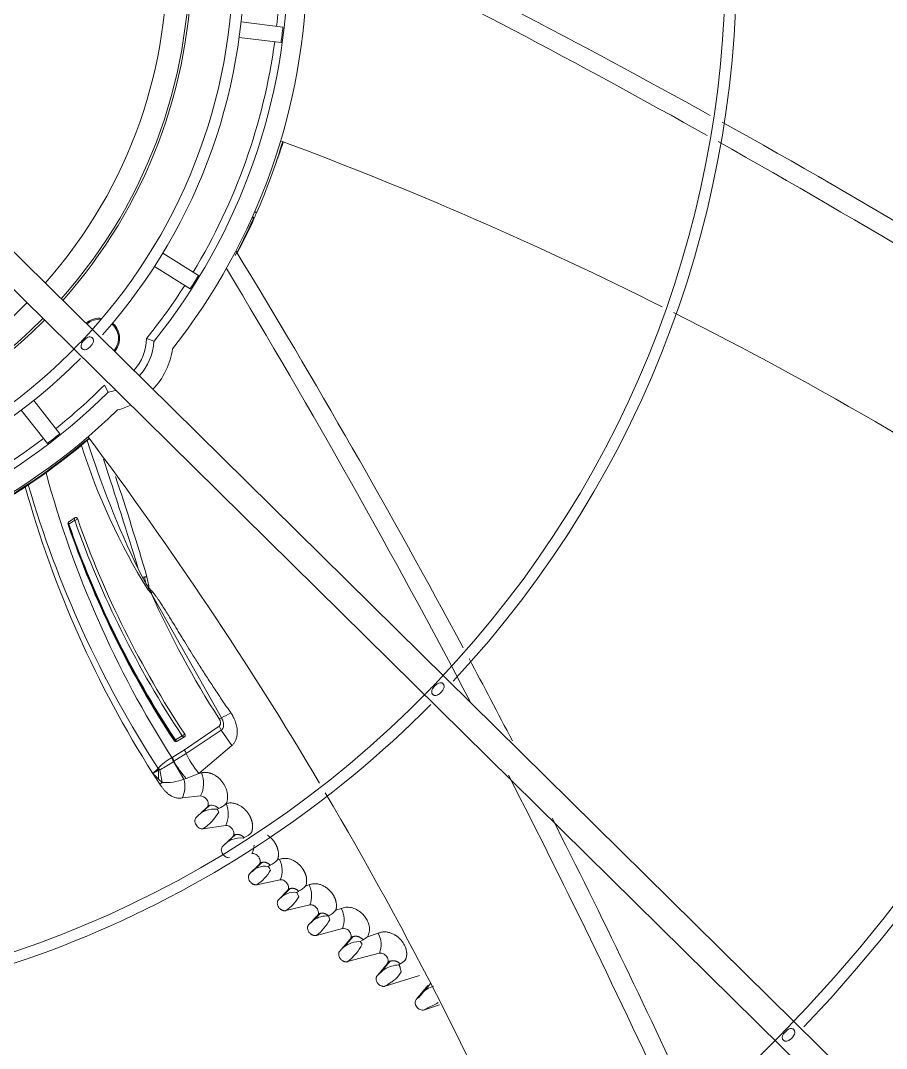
# Model space of a CAD drawing. Header units: millimetres. Extents: x 113490 to 142599, y -20467 to 115.
# Drawn here: x 130181.2 to 130374.7, y -10531.9 to -10302.3 of the extents above; entities that cross this region are included whole.
import ezdxf

# ---------------------------------------------------------------- set-up
doc = ezdxf.new("R2010")
doc.units = ezdxf.units.MM
doc.layers.add('DV3_0', color=7, linetype='Continuous')

msp = doc.modelspace()

# ---------------------------------------------------------------- linework, layer by layer
at = {"layer": 'DV3_0', "color": 7, "linetype": 'Continuous', "lineweight": 15}
for p, q in [((130432.33, -10603.11), (130123.04, -10298.11)), ((130119.48, -10303.03), (130428.15, -10607.41)), ((130239.87, -10303.76), (130230.5, -10302.61)), ((130239.44, -10307.23), (130230.07, -10306.08)), ((130221.01, -10359.27), (130213.01, -10354.27)), ((130219.16, -10362.24), (130211.15, -10357.24)), ((130209.37, -10373.32), (130211.06, -10373.94)), ((130199.99, -10383.74), (130200.79, -10385.35)), ((130189.99, -10394.63), (130184.18, -10387.19)), ((130187.24, -10396.79), (130181.42, -10389.35)), ((130191.87, -10414.9), (130191.93, -10414.8)), ((130192.05, -10414.8), (130193.34, -10413.95)), ((130192.16, -10414.2), (130193.45, -10413.35)), ((130209.71, -10428.77), (130209.61, -10428.62)), ((130209.71, -10428.77), (130209.7, -10428.63)), ((130209.92, -10428.97), (130209.91, -10428.67)), ((130225.62, -10458.31), (130226.12, -10458.09)), ((130217.84, -10465.24), (130225.58, -10459.94)), ((130218.23, -10466.03), (130226.09, -10460.82)), ((130225.58, -10459.94), (130226.09, -10460.82)), ((130226.09, -10460.82), (130228.41, -10464.29)), ((130215.71, -10463.08), (130215.53, -10463.15)), ((130217.34, -10462.11), (130215.84, -10463.01)), ((130217.89, -10462.31), (130216.39, -10463.22)), ((130215.12, -10466.91), (130217.84, -10465.24)), ((130215.05, -10466.95), (130215.12, -10466.91)), ((130215.38, -10467.85), (130215.51, -10467.76)), ((130215.51, -10467.76), (130218.23, -10466.03)), ((130211.92, -10469.5), (130211.96, -10469.44)), ((130211.92, -10469.5), (130212.08, -10469.71)), ((130211.96, -10469.44), (130212.35, -10469.66)), ((130211.97, -10469.39), (130212.48, -10469.61)), ((130212.35, -10469.66), (130212.48, -10469.61)), ((130212.89, -10472.51), (130212.35, -10469.66)), ((130215.35, -10467.87), (130215.38, -10467.85)), ((130217.75, -10471.78), (130215.38, -10467.85)), ((130212.36, -10472.9), (130210.8, -10470.48)), ((130221.09, -10470.49), (130218.23, -10471.59)), ((130217.33, -10475.98), (130221.42, -10475.53)), ((130222.87, -10478.14), (130220.54, -10480.25)), ((130223.44, -10477.69), (130221.74, -10479.23)), ((130225.16, -10478.51), (130225.51, -10478.33)), ((130225.52, -10479.13), (130225.16, -10478.51)), ((130227.08, -10482.14), (130222, -10482.86)), ((130232.89, -10483.67), (130232.83, -10483.69)), ((130226.42, -10486.72), (130228.58, -10484.71)), ((130229.27, -10484.15), (130227.58, -10485.71)), ((130230.98, -10484.94), (130231.18, -10484.83)), ((130235.14, -10490.36), (130232.96, -10492.44)), ((130239.11, -10489.69), (130238.66, -10489.81)), ((130232.48, -10492.83), (130234.48, -10490.91)), ((130236.57, -10491.26), (130237.03, -10490.99)), ((130236.57, -10491.26), (130236.83, -10491.66)), ((130236.83, -10491.66), (130237.06, -10492.09)), ((130239.22, -10494.27), (130234.05, -10495.36)), ((130238.91, -10498.66), (130240.83, -10496.75)), ((130241.49, -10496.2), (130239.38, -10498.27)), ((130242.93, -10497.07), (130243.37, -10496.8)), ((130243.17, -10497.57), (130243.38, -10498.09)), ((130245.66, -10495.39), (130244.98, -10495.59)), ((130245.86, -10499.88), (130240.53, -10501.14)), ((130248.16, -10501.76), (130246.13, -10503.83)), ((130252.88, -10500.67), (130251.68, -10501.06)), ((130245.66, -10504.22), (130247.52, -10502.31)), ((130245.66, -10504.22), (130246.73, -10503.22)), ((130250.06, -10502.32), (130250.21, -10502.75)), ((130250.21, -10502.75), (130250.33, -10503.17)), ((130253.15, -10505.13), (130247.33, -10506.66)), ((130261.11, -10506.2), (130258.74, -10506.96)), ((130252.57, -10510.16), (130254.89, -10507.49)), ((130255.56, -10506.92), (130253.63, -10509.13)), ((130256.26, -10508.1), (130257.13, -10508.05)), ((130257.13, -10508.05), (130257.75, -10507.64)), ((130257.13, -10508.05), (130257.35, -10508.34)), ((130257.35, -10508.34), (130257.57, -10508.66)), ((130261.39, -10510.67), (130254.29, -10512.54)), ((130260.91, -10515.69), (130263.16, -10512.99)), ((130263.83, -10512.41), (130261.99, -10514.6)), ((130265.29, -10513.3), (130265.73, -10513.26)), ((130265.73, -10513.26), (130266.05, -10513.04)), ((130260.91, -10515.69), (130262.25, -10514.41)), ((130270.4, -10515.62), (130262.7, -10518.02)), ((130266.08, -10513.96), (130266.16, -10514.24)), ((130269.62, -10521), (130272.23, -10517.9)), ((130272.89, -10517.35), (130270.12, -10520.61)), ((130274.82, -10522.16), (130271.45, -10523.3))]:
    msp.add_line(p, q, dxfattribs=at)
at = {"layer": 'DV3_0', "color": 7, "linetype": 'Continuous', "lineweight": 20}
for p, q in [((130233.38, -10346.6), (130233.25, -10346.54)), ((130208.5, -10426.65), (130207.54, -10424.79)), ((130209.27, -10428.05), (130208.95, -10426.6)), ((130209.61, -10428.62), (130209.27, -10428.05)), ((130209.91, -10428.67), (130209.49, -10426.55)), ((130209.61, -10428.62), (130209.7, -10428.63)), ((130209.7, -10428.63), (130209.91, -10428.67)), ((130209.91, -10429.06), (130209.67, -10429.39)), ((130210.44, -10430.2), (130209.67, -10429.39)), ((130209.82, -10428.94), (130209.71, -10428.77)), ((130209.82, -10428.94), (130209.92, -10428.97)), ((130209.91, -10429.06), (130209.92, -10428.97)), ((130210.17, -10429.63), (130209.91, -10429.06)), ((130210.44, -10430.2), (130210.17, -10429.63)), ((130210.44, -10430.2), (130210.68, -10429.87)), ((130226.12, -10458.09), (130210.44, -10430.2)), ((130228.41, -10464.29), (130221.09, -10470.49)), ((130215.03, -10466.96), (130215.05, -10466.95)), ((130210.8, -10470.48), (130211.92, -10469.5)), ((130211.96, -10469.44), (130211.97, -10469.39)), ((130212.08, -10469.71), (130212.04, -10471.76)), ((130212.04, -10471.76), (130210.8, -10470.48)), ((130212.89, -10472.51), (130212.04, -10471.76)), ((130218.23, -10471.59), (130217.75, -10471.78)), ((130212.36, -10472.9), (130212.89, -10472.51))]:
    msp.add_line(p, q, dxfattribs=at)
at = {"layer": 'DV3_0', "color": 7, "linetype": 'Continuous', "lineweight": 15}
for centre, radius, start, end in [((130105.24, -10288.99), 346, 316.5062, 45.3204), ((130105.24, -10288.99), 343.5, 315.6512, 45.622), ((130105.24, -10288.99), 236, 317.0271, 45.7088), ((130105.24, -10288.99), 233.5, 316.4663, 45.8392), ((130105.24, -10288.99), 123.5, 317.6348, 45.2819), ((130105.24, -10288.99), 126, 318.4756, 45.1616), ((130105.24, -10288.99), 113.75, 318.4247, 45.4011), ((129441.29, -11933.2), 1841.3, 60.95292, 64.05747), ((129395.55, -12004.18), 1921.33, 60.74083, 63.6758), ((130105.24, -10288.99), 114.25, 318.4114, 0), ((130105.24, -10288.99), 135.7, 321.2429, 359.7571), ((130105.24, -10288.99), 140, 321.7677, 359.2323), ((130105.24, -10288.99), 134, 353.7483, 0.0009), ((130105.24, -10288.99), 134, 328.7483, 352.2517), ((129441.29, -11933.2), 1841.3, 57.34191, 60.857), ((130105.24, -10288.99), 140.5, 336.3104, 343.3028), ((130118.83, -10290), 127.37, 339.734, 341.9536), ((129934.51, -11146.42), 872.25, 63.43384, 69.5445), ((129395.55, -12004.18), 1921.33, 57.30151, 60.65735), ((130105.24, -10288.99), 140.5, 332.3654, 335.7939), ((128658.13, -11313.07), 1840.9, 28.22591, 31.40572), ((128580.86, -11348.24), 1921.39, 27.72245, 31.03383), ((130105.24, -10288.99), 134, 320.9991, 327.2517), ((130105.24, -10288.99), 113.75, 252.7316, 315.4011), ((130198.87, -10373.3), 4.5, 82.604, 131.7492), ((130198.87, -10373.3), 4.25, 84.8173, 131.5341), ((129934.51, -11146.42), 872.25, 56.07412, 63.24774), ((130105.24, -10288.99), 114.25, 251.4688, 315.4011), ((130198.87, -10373.3), 4.25, 0, 48), ((130198.87, -10373.3), 4.5, 0, 48), ((130105.24, -10288.99), 123.5, 316.2428, 317.6348), ((130198.87, -10373.3), 4.25, 319.2681, 0), ((130198.87, -10373.3), 4.5, 318, 0), ((130198.87, -10373.3), 10.5, 316.9653, 359.8902), ((130105.24, -10288.99), 123.5, 226.1082, 316.2428), ((130198.87, -10373.3), 12.2, 316.7471, 356.9852), ((130198.87, -10373.3), 16.5, 316.3964, 351.8862), ((130105.24, -10288.99), 126, 270, 315.2026), ((130105.24, -10288.99), 134, 308.7483, 315.0009), ((130198.87, -10373.3), 12.2, 279.0148, 287.4816), ((130105.24, -10288.99), 135.7, 276.2429, 314.7571), ((130105.24, -10288.99), 140, 276.7677, 314.2323), ((130198.87, -10373.3), 16.5, 284.1138, 295.142), ((130105.24, -10288.99), 134, 283.7483, 307.2517), ((130105.24, -10288.99), 140.5, 299.6325, 310.6019), ((129498.06, -10918.01), 872.25, 30.70257, 36.8175), ((130409.14, -10343.25), 230.17, 195.1216, 212.5095), ((130409.64, -10343.63), 235.85, 195.4508, 212.5348), ((130414.36, -10338.44), 241.06, 196.2834, 212.9029), ((130192.48, -10414.74), 0.635, 120.3769, 194.3524), ((130394.84, -10345.28), 214.58, 198.9328, 213.3194), ((130192.39, -10414.63), 0.493, 117.9807, 200.505), ((130396.03, -10344.28), 215.94, 199.0626, 213.3779), ((130396.49, -10343.91), 216.38, 199.1244, 213.3976), ((130192.63, -10410.79), 3.25, 282.6415, 295.2259), ((130400.01, -10341.02), 219.15, 199.4393, 213.5401), ((130400.29, -10340.87), 218.76, 199.4529, 213.5312), ((130212.43, -10427.07), 3.21, 215.5979, 218.278), ((130401.32, -10345.25), 208.93, 203.992, 212.7603), ((130105.24, -10288.99), 551.5, 285.4775, 344.5225), ((128658.13, -11313.07), 1840.9, 27.49382, 28.13982), ((130105.24, -10288.99), 233.5, 315.7154, 316.4663), ((130105.24, -10288.99), 233.5, 225.7814, 315.7154), ((130105.24, -10288.99), 236, 270, 315.2644), ((130205.17, -10417.63), 45.56, 297.3771, 300.36), ((130215.27, -10462.06), 1.11, 293.1128, 301.0288), ((130216.12, -10462.82), 0.486, 212.6809, 304.1901), ((130214.14, -10456.64), 6.34, 300.3343, 306.7823), ((130220.35, -10476.8), 11.19, 118.3562, 138.4923), ((130212.46, -10468.36), 2.93, 9.6098, 28.6807), ((130212.47, -10468.42), 2.97, 10.9843, 29.6557), ((130212.14, -10469.23), 0.478, 262.6265, 295.5933), ((130198.15, -10442.63), 30.55, 297.9795, 304.2758), ((130212.45, -10473.38), 5.53, 331.8842, 16.797), ((130186.12, -10292.84), 181.06, 281.1372, 281.3151), ((130216.43, -10472.73), 5.72, 330.7489, 24.2522), ((128580.86, -11348.24), 1921.39, 24.56568, 27.16861), ((129498.06, -10918.01), 872.25, 23.32871, 30.53654), ((130224.46, -10483.66), 5.2, 82.2332, 138.9483), ((130216.01, -10473.69), 10.96, 303.1447, 330.2122), ((130223.06, -10472.7), 6.13, 293.4978, 312.3418), ((130221.66, -10479.56), 6, 334.5296, 22.8148), ((130227.27, -10477.3), 0.106, 127.455, 138.9521), ((128658.13, -11313.07), 1840.9, 24.60001, 26.89057), ((130228.66, -10479.42), 5.97, 295.061, 314.3575), ((130230.38, -10490.13), 5.22, 83.3621, 139.2655), ((130227.79, -10486.06), 5.64, 335.6062, 355.4046), ((130234.43, -10485.67), 5.92, 296.0332, 315.5868), ((130234.29, -10492.1), 5.39, 336.3081, 26.5856), ((130235.95, -10495.75), 4.54, 82.1058, 139.9003), ((130229.46, -10488.1), 8.58, 302.2935, 332.2899), ((130242.37, -10501.54), 4.5, 82.8527, 140.2674), ((130237.1, -10500.13), 6.59, 22.8107, 27.6678), ((130240.7, -10491.55), 5.89, 296.95, 316.6197), ((130241.08, -10497.84), 5.2, 336.8968, 28.1141), ((130234.56, -10492.71), 10.33, 305.3082, 328.6579), ((130247.32, -10497.14), 5.86, 297.8556, 317.9842), ((130248.48, -10503.17), 5.06, 337.2472, 29.5928), ((130249.77, -10507.86), 5.55, 87.0019, 123.1926), ((130241.19, -10498.33), 10.35, 306.4065, 332.1042), ((130256.73, -10508.72), 5.06, 337.3362, 29.9393), ((130256.87, -10513.53), 5.46, 96.3262, 141.9258), ((130247.88, -10503.8), 10.84, 306.252, 333.384), ((130255, -10502.5), 5.83, 298.135, 309.9847), ((130265.96, -10519.87), 6.6, 95.7956, 124.1612), ((130263.15, -10507.99), 5.82, 299.8593, 314.3251), ((130260.27, -10515.53), 6.03, 7.0938, 12.3213), ((130275.24, -10523.81), 6.04, 106.4811, 137.7838), ((130278.7, -10528.19), 11.58, 133.2213, 141.6416), ((130105.24, -10288.99), 343.5, 225.9212, 315.6512)]:
    msp.add_arc(centre, radius, start, end, dxfattribs=at)
at = {"layer": 'DV3_0', "color": 7, "linetype": 'Continuous', "lineweight": 20}
for centre, radius, start, end in [((130105.24, -10288.99), 108.75, 318.5638, 45.4011), ((130105.24, -10288.99), 140.35, 332.0548, 335.7939), ((130105.24, -10288.99), 108.75, 249.0395, 315.4011), ((130105.24, -10288.99), 140.35, 299.6151, 310.5445), ((130400.69, -10331.41), 214.54, 197.5546, 205.8027), ((130330.78, -10354.14), 142.58, 197.5793, 211.8537), ((128930.51, -10815.84), 1335.56, 17.02527, 18.12677), ((129474.91, -10644.7), 766.29, 16.54046, 18.29437), ((130249.79, -10404.77), 46.74, 207.9173, 209.8819), ((130325.79, -10319.85), 159.23, 223.3026, 223.7042), ((130215.42, -10466.94), 2.96, 17.8925, 35.1018), ((130212.74, -10468.5), 2.86, 14.9315, 33.7265), ((130233.56, -10457.83), 20.6, 208.8348, 221.922), ((130236.02, -10457.75), 19.62, 204.9566, 220.4757), ((130192.6, -10438.77), 36.56, 299.8509, 302.1929), ((130213.79, -10461.92), 10.63, 265.1255, 291.8661)]:
    msp.add_arc(centre, radius, start, end, dxfattribs=at)
at = {"layer": 'DV3_0', "color": 7, "linetype": 'Continuous', "lineweight": 15}
for centre, major_axis, ratio, start_param, end_param in [((130235.63, -10305), (-2.66, -21.65), 0.186545, 1.490488, 1.651105), ((130061.75, -10274.04), (176.32, -60.71), 0.866796, -0.078814, -0.070986), ((130216.65, -10358.61), (-11.56, -18.5), 0.186545, 1.490488, 1.651105), ((130186.12, -10392.51), (-17.19, -13.43), 0.186545, 1.490488, 1.651105)]:
    msp.add_ellipse(centre, major_axis=major_axis, ratio=ratio, start_param=start_param, end_param=end_param, dxfattribs=at)
at = {"layer": 'DV3_0', "color": 7, "linetype": 'Continuous', "lineweight": 20}
for centre, major_axis, ratio, start_param, end_param in [((130233.44, -10345.24), (0.458, -0.201), 0.498743, 0, 1.571241), ((130232.93, -10346.39), (0.456, -0.205), 0.498451, 0, 1.57124), ((130232.93, -10346.39), (0.302, -0.399), 0.432332, 0.901374, 1.803204), ((130188.24, -10442.2), (36.82, 12.36), 0.272936, 0.884781, 0.899668), ((130188.24, -10442.2), (36.82, 12.36), 0.272936, 0.867185, 0.884781)]:
    msp.add_ellipse(centre, major_axis=major_axis, ratio=ratio, start_param=start_param, end_param=end_param, dxfattribs=at)
at = {"layer": 'DV3_0', "color": 7, "linetype": 'Continuous', "lineweight": 15}
for points, knots in [([(130195, -10375.62), (130194.96, -10375.58), (130194.88, -10375.49), (130194.76, -10375.25), (130194.73, -10374.84), (130194.91, -10374.4), (130195.17, -10374.01), (130195.53, -10373.6), (130195.99, -10373.19), (130196.52, -10372.95), (130196.9, -10372.98), (130197.14, -10373.09), (130197.23, -10373.17), (130197.27, -10373.2)], [0, 0, 0, 0, 0.040646, 0.082274, 0.181944, 0.323646, 0.41357, 0.509807, 0.690903, 0.824258, 0.919018, 0.959797, 1, 1, 1, 1]), ([(130197.27, -10373.2), (130197.31, -10373.25), (130197.4, -10373.34), (130197.51, -10373.59), (130197.55, -10373.99), (130197.38, -10374.44), (130197.12, -10374.83), (130196.85, -10375.15), (130196.55, -10375.43), (130196.18, -10375.7), (130195.77, -10375.88), (130195.38, -10375.85), (130195.14, -10375.74), (130195.05, -10375.66), (130195, -10375.62)], [0, 0, 0, 0, 0.040717, 0.082601, 0.183674, 0.325225, 0.413967, 0.5088, 0.602375, 0.688214, 0.822702, 0.918959, 0.959862, 1, 1, 1, 1]), ([(130192.05, -10414.8), (130192.02, -10414.8), (130191.97, -10414.81), (130191.94, -10414.81), (130191.93, -10414.8)], [0, 0, 0, 0, 0.499963, 1, 1, 1, 1]), ([(130192.05, -10414.8), (130192.05, -10414.78), (130192.03, -10414.74), (130192.01, -10414.69), (130191.99, -10414.62), (130191.98, -10414.54), (130191.98, -10414.44), (130192.01, -10414.36), (130192.05, -10414.29), (130192.1, -10414.23), (130192.14, -10414.21), (130192.16, -10414.2)], [0, 0, 0, 0, 0.068654, 0.146101, 0.232585, 0.334041, 0.480381, 0.632297, 0.740255, 0.880768, 1, 1, 1, 1]), ([(130193.34, -10413.95), (130193.28, -10413.84), (130193.26, -10413.71), (130193.3, -10413.48), (130193.36, -10413.39), (130193.45, -10413.35)], [0, 0, 0, 0, 0.5, 0.5, 1, 1, 1, 1]), ([(130193.45, -10413.35), (130193.46, -10413.34), (130193.49, -10413.33), (130193.54, -10413.31), (130193.6, -10413.31), (130193.67, -10413.33), (130193.75, -10413.37), (130193.84, -10413.43), (130193.91, -10413.52), (130193.98, -10413.62), (130194, -10413.69), (130194.02, -10413.72)], [0, 0, 0, 0, 0.075079, 0.150644, 0.228664, 0.352639, 0.477385, 0.607267, 0.740203, 0.871682, 1, 1, 1, 1]), ([(130273.33, -10452.86), (130273.29, -10452.81), (130273.21, -10452.72), (130273.09, -10452.49), (130273.06, -10452.09), (130273.23, -10451.65), (130273.5, -10451.26), (130273.77, -10450.95), (130274.08, -10450.67), (130274.45, -10450.4), (130274.87, -10450.21), (130275.26, -10450.24), (130275.49, -10450.35), (130275.58, -10450.43), (130275.63, -10450.47)], [0, 0, 0, 0, 0.040488, 0.081902, 0.180627, 0.320355, 0.409206, 0.504808, 0.600124, 0.687341, 0.822717, 0.918807, 0.959755, 1, 1, 1, 1]), ([(130275.63, -10450.47), (130275.67, -10450.51), (130275.75, -10450.6), (130275.87, -10450.85), (130275.9, -10451.25), (130275.73, -10451.68), (130275.46, -10452.07), (130275.19, -10452.38), (130274.89, -10452.66), (130274.52, -10452.94), (130274.1, -10453.12), (130273.7, -10453.09), (130273.47, -10452.98), (130273.37, -10452.9), (130273.33, -10452.86)], [0, 0, 0, 0, 0.040529, 0.082096, 0.181604, 0.321297, 0.409637, 0.504692, 0.598943, 0.685714, 0.821727, 0.918717, 0.959765, 1, 1, 1, 1]), ([(130216.39, -10463.22), (130216.36, -10463.23), (130216.32, -10463.26), (130216.24, -10463.29), (130216.16, -10463.32), (130216.06, -10463.34), (130215.94, -10463.35), (130215.81, -10463.34), (130215.7, -10463.3), (130215.6, -10463.24), (130215.55, -10463.18), (130215.53, -10463.15)], [0, 0, 0, 0, 0.099456, 0.197178, 0.293807, 0.390006, 0.537714, 0.671041, 0.795208, 0.901241, 1, 1, 1, 1]), ([(130215.84, -10463.01), (130215.91, -10463.12), (130216.02, -10463.2), (130216.22, -10463.28), (130216.32, -10463.27), (130216.39, -10463.22)], [0, 0, 0, 0, 0.5, 0.5, 1, 1, 1, 1]), ([(130217.34, -10462.11), (130217.35, -10462.12), (130217.37, -10462.15), (130217.41, -10462.19), (130217.44, -10462.22), (130217.49, -10462.26), (130217.54, -10462.3), (130217.63, -10462.35), (130217.73, -10462.36), (130217.82, -10462.35), (130217.87, -10462.32), (130217.89, -10462.31)], [0, 0, 0, 0, 0.074951, 0.140477, 0.196539, 0.243124, 0.374483, 0.49079, 0.674123, 0.840338, 1, 1, 1, 1]), ([(130217.94, -10461.71), (130217.95, -10461.73), (130217.97, -10461.77), (130218, -10461.83), (130218.02, -10461.9), (130218.04, -10461.98), (130218.04, -10462.07), (130218.02, -10462.17), (130217.97, -10462.25), (130217.92, -10462.29), (130217.89, -10462.31)], [0, 0, 0, 0, 0.086581, 0.173323, 0.261691, 0.392619, 0.521302, 0.685994, 0.841523, 1, 1, 1, 1]), ([(130221.64, -10470.38), (130221.7, -10470.36), (130221.82, -10470.33), (130222, -10470.3), (130222.18, -10470.28), (130222.36, -10470.27), (130222.55, -10470.26), (130222.73, -10470.27), (130222.92, -10470.29), (130223.11, -10470.32), (130223.3, -10470.35), (130223.49, -10470.4), (130223.68, -10470.46), (130224.08, -10470.6), (130224.67, -10470.88), (130225.41, -10471.4), (130226.02, -10472.01), (130226.52, -10472.64), (130226.9, -10473.29), (130227.21, -10473.96), (130227.38, -10474.56), (130227.47, -10475.06), (130227.51, -10475.44), (130227.52, -10475.82), (130227.49, -10476.18), (130227.43, -10476.54), (130227.34, -10476.89), (130227.25, -10477.11), (130227.21, -10477.22)], [0, 0, 0, 0, 0.01916, 0.038106, 0.056888, 0.075557, 0.094165, 0.112765, 0.131411, 0.150154, 0.169045, 0.188136, 0.207474, 0.227106, 0.308139, 0.388604, 0.471786, 0.538196, 0.605101, 0.673066, 0.74109, 0.778944, 0.816044, 0.852661, 0.889074, 0.925575, 0.962455, 1, 1, 1, 1]), ([(130212.36, -10472.9), (130212.43, -10473), (130212.56, -10473.2), (130212.77, -10473.49), (130212.97, -10473.76), (130213.17, -10474.01), (130213.37, -10474.24), (130213.57, -10474.46), (130213.77, -10474.66), (130213.97, -10474.85), (130214.17, -10475.02), (130214.37, -10475.17), (130214.57, -10475.31), (130214.76, -10475.44), (130215.02, -10475.59), (130215.34, -10475.74), (130215.73, -10475.88), (130216.12, -10475.97), (130216.52, -10476.02), (130216.93, -10476.03), (130217.2, -10476), (130217.33, -10475.98)], [0, 0, 0, 0, 0.057027, 0.111487, 0.163518, 0.213259, 0.260853, 0.306447, 0.350191, 0.392239, 0.432746, 0.471873, 0.509778, 0.546624, 0.582569, 0.6503, 0.717455, 0.785065, 0.854112, 0.925494, 1, 1, 1, 1]), ([(130221.42, -10475.53), (130221.88, -10475.48), (130222.44, -10475.75), (130223.01, -10476.54), (130223.15, -10476.88), (130223.21, -10477.56), (130223.12, -10477.91), (130222.87, -10478.14)], [0, 0, 0, 0, 0.5, 0.5, 0.75, 0.75, 1, 1, 1, 1]), ([(130225.51, -10478.33), (130225.05, -10477.9), (130224.49, -10477.63), (130223.52, -10477.56), (130223.1, -10477.75), (130222.87, -10478.14)], [0, 0, 0, 0, 0.5, 0.5, 1, 1, 1, 1]), ([(130232.83, -10483.69), (130232.85, -10483.64), (130232.89, -10483.53), (130232.94, -10483.37), (130232.98, -10483.2), (130233.01, -10483.04), (130233.04, -10482.87), (130233.06, -10482.71), (130233.07, -10482.54), (130233.08, -10482.37), (130233.07, -10482.2), (130233.07, -10482.04), (130233.05, -10481.87), (130233.03, -10481.71), (130233.01, -10481.55), (130232.97, -10481.39), (130232.94, -10481.23), (130232.9, -10481.07), (130232.85, -10480.92), (130232.8, -10480.76), (130232.74, -10480.62), (130232.69, -10480.47), (130232.62, -10480.32), (130232.56, -10480.18), (130232.49, -10480.05), (130232.42, -10479.91), (130232.34, -10479.78), (130232.27, -10479.65), (130232.19, -10479.53), (130232.1, -10479.41), (130232.02, -10479.29), (130231.94, -10479.18), (130231.85, -10479.07), (130231.77, -10478.97), (130231.68, -10478.86), (130231.59, -10478.77), (130231.37, -10478.53), (130231, -10478.19), (130230.45, -10477.79), (130229.9, -10477.49), (130229.43, -10477.3), (130229.04, -10477.19), (130228.72, -10477.13), (130228.4, -10477.09), (130228.09, -10477.08), (130227.79, -10477.1), (130227.49, -10477.14), (130227.3, -10477.19), (130227.21, -10477.22)], [0, 0, 0, 0, 0.018271, 0.036367, 0.054293, 0.072053, 0.089651, 0.107087, 0.124357, 0.141458, 0.15839, 0.17515, 0.19174, 0.208158, 0.224405, 0.240482, 0.256387, 0.272115, 0.287663, 0.303028, 0.318207, 0.3332, 0.348005, 0.36262, 0.377045, 0.391281, 0.405327, 0.419176, 0.432823, 0.446261, 0.459487, 0.4725, 0.485297, 0.497878, 0.510245, 0.522398, 0.534339, 0.599607, 0.661765, 0.720651, 0.776416, 0.808812, 0.841042, 0.873103, 0.905011, 0.936795, 0.968461, 1, 1, 1, 1]), ([(130220.54, -10480.25), (130220.44, -10480.33), (130220.28, -10480.56), (130220.18, -10481), (130220.24, -10481.51), (130220.45, -10482.01), (130220.79, -10482.43), (130221.18, -10482.72), (130221.59, -10482.87), (130221.86, -10482.88), (130222, -10482.86)], [0, 0, 0, 0, 0.124936, 0.249948, 0.37496, 0.499972, 0.624983, 0.749995, 0.875007, 1, 1, 1, 1]), ([(130228.58, -10484.71), (130228.62, -10484.66), (130228.71, -10484.57), (130228.84, -10484.33), (130228.91, -10483.96), (130228.84, -10483.46), (130228.61, -10482.97), (130228.27, -10482.56), (130227.87, -10482.28), (130227.52, -10482.16), (130227.26, -10482.13), (130227.14, -10482.14), (130227.08, -10482.14)], [0, 0, 0, 0, 0.059896, 0.120557, 0.250312, 0.386572, 0.52658, 0.661624, 0.782933, 0.893402, 0.946876, 1, 1, 1, 1]), ([(130231.18, -10484.83), (130231.15, -10484.8), (130231.09, -10484.73), (130230.99, -10484.64), (130230.89, -10484.56), (130230.78, -10484.48), (130230.67, -10484.41), (130230.56, -10484.34), (130230.45, -10484.29), (130230.34, -10484.24), (130230.23, -10484.19), (130230.11, -10484.16), (130230, -10484.13), (130229.89, -10484.11), (130229.78, -10484.1), (130229.66, -10484.1), (130229.56, -10484.11), (130229.45, -10484.12), (130229.34, -10484.15), (130229.24, -10484.18), (130229.14, -10484.22), (130229.05, -10484.26), (130228.96, -10484.32), (130228.87, -10484.38), (130228.79, -10484.45), (130228.71, -10484.53), (130228.64, -10484.62), (130228.6, -10484.68), (130228.58, -10484.71)], [0, 0, 0, 0, 0.036444, 0.072973, 0.109626, 0.146433, 0.183416, 0.220587, 0.257954, 0.295519, 0.333281, 0.371238, 0.409385, 0.447719, 0.486241, 0.524952, 0.563852, 0.602932, 0.642178, 0.681573, 0.721097, 0.76073, 0.800452, 0.840247, 0.880102, 0.92001, 0.959973, 1, 1, 1, 1]), ([(130238.66, -10489.81), (130238.68, -10489.76), (130238.72, -10489.65), (130238.76, -10489.48), (130238.8, -10489.32), (130238.83, -10489.15), (130238.85, -10488.98), (130238.86, -10488.81), (130238.87, -10488.64), (130238.87, -10488.47), (130238.86, -10488.3), (130238.85, -10488.13), (130238.82, -10487.96), (130238.8, -10487.8), (130238.76, -10487.63), (130238.72, -10487.47), (130238.68, -10487.31), (130238.63, -10487.16), (130238.58, -10487), (130238.52, -10486.85), (130238.46, -10486.71), (130238.39, -10486.56), (130238.32, -10486.42), (130238.25, -10486.28), (130238.17, -10486.15), (130238.09, -10486.02), (130238.01, -10485.89), (130237.93, -10485.77), (130237.84, -10485.65), (130237.76, -10485.54), (130237.67, -10485.43), (130237.58, -10485.32), (130237.49, -10485.22), (130237.4, -10485.12), (130237.31, -10485.03), (130237.22, -10484.94), (130237.05, -10484.77), (130236.8, -10484.55), (130236.54, -10484.37), (130236.41, -10484.28), (130236.4, -10484.27)], [0, 0, 0, 0, 0.0188169, 0.037444, 0.0558864, 0.0741494, 0.0922368, 0.1101451, 0.1278699, 0.1454077, 0.1627565, 0.1799147, 0.1968819, 0.2136584, 0.2302451, 0.2466419, 0.2628435, 0.2788445, 0.2946408, 0.3102299, 0.3256097, 0.3407775, 0.3557312, 0.3704702, 0.3849944, 0.3993046, 0.4133954, 0.4272587, 0.4408884, 0.4542797, 0.4674296, 0.4803362, 0.4929989, 0.505418, 0.5175947, 0.5295311, 0.5412296, 0.5829164, 0.6240736, 0.6289809, 0.6289809, 0.6289809, 0.6289809]), ([(130226.42, -10486.72), (130226.21, -10486.91), (130226.09, -10487.22), (130226.1, -10487.73), (130226.16, -10488.08), (130226.42, -10488.57), (130226.66, -10488.83), (130226.91, -10489.04), (130227.04, -10489.12), (130227.43, -10489.3), (130227.69, -10489.34), (130227.94, -10489.29)], [0, 0, 0, 0, 0.25, 0.25, 0.375, 0.5, 0.625, 0.625, 0.75, 0.75, 1, 1, 1, 1]), ([(130234.48, -10490.91), (130234.52, -10490.86), (130234.61, -10490.76), (130234.74, -10490.51), (130234.8, -10490.14), (130234.72, -10489.63), (130234.47, -10489.15), (130234.11, -10488.75), (130233.7, -10488.49), (130233.36, -10488.38), (130233.1, -10488.36), (130232.98, -10488.38), (130232.92, -10488.38)], [0, 0, 0, 0, 0.06099, 0.122527, 0.253782, 0.391334, 0.532112, 0.667262, 0.786805, 0.8949, 0.947606, 1, 1, 1, 1]), ([(130237.03, -10490.99), (130237, -10490.96), (130236.94, -10490.9), (130236.84, -10490.81), (130236.74, -10490.73), (130236.63, -10490.66), (130236.53, -10490.59), (130236.42, -10490.53), (130236.31, -10490.48), (130236.2, -10490.43), (130236.09, -10490.39), (130235.98, -10490.36), (130235.87, -10490.33), (130235.76, -10490.32), (130235.65, -10490.31), (130235.54, -10490.31), (130235.43, -10490.32), (130235.33, -10490.33), (130235.23, -10490.35), (130235.13, -10490.39), (130235.03, -10490.42), (130234.94, -10490.47), (130234.85, -10490.52), (130234.77, -10490.59), (130234.69, -10490.66), (130234.61, -10490.73), (130234.54, -10490.82), (130234.5, -10490.88), (130234.48, -10490.91)], [0, 0, 0, 0, 0.036352, 0.072798, 0.109377, 0.146118, 0.18304, 0.220157, 0.257476, 0.295, 0.332728, 0.370656, 0.408782, 0.447104, 0.485619, 0.524332, 0.56324, 0.602335, 0.641603, 0.681028, 0.720589, 0.760269, 0.800046, 0.839906, 0.879834, 0.919824, 0.959877, 1, 1, 1, 1]), ([(130244.98, -10495.59), (130245, -10495.54), (130245.03, -10495.43), (130245.08, -10495.27), (130245.11, -10495.11), (130245.13, -10494.94), (130245.15, -10494.77), (130245.16, -10494.61), (130245.16, -10494.44), (130245.16, -10494.27), (130245.15, -10494.11), (130245.13, -10493.94), (130245.11, -10493.78), (130245.07, -10493.62), (130245.04, -10493.45), (130245, -10493.3), (130244.95, -10493.14), (130244.9, -10492.98), (130244.84, -10492.83), (130244.78, -10492.68), (130244.71, -10492.54), (130244.64, -10492.39), (130244.57, -10492.25), (130244.49, -10492.12), (130244.41, -10491.98), (130244.33, -10491.86), (130244.24, -10491.73), (130244.15, -10491.61), (130244.06, -10491.49), (130243.97, -10491.37), (130243.88, -10491.26), (130243.78, -10491.16), (130243.68, -10491.05), (130243.59, -10490.95), (130243.49, -10490.86), (130243.39, -10490.77), (130243.22, -10490.62), (130242.96, -10490.41), (130242.61, -10490.17), (130242.25, -10489.96), (130241.89, -10489.79), (130241.52, -10489.65), (130241.15, -10489.55), (130240.78, -10489.48), (130240.42, -10489.46), (130240.07, -10489.46), (130239.73, -10489.5), (130239.41, -10489.58), (130239.21, -10489.65), (130239.11, -10489.69)], [0, 0, 0, 0, 0.018442, 0.036725, 0.054854, 0.072835, 0.090674, 0.108365, 0.125903, 0.143287, 0.160511, 0.177577, 0.194483, 0.21123, 0.227819, 0.244251, 0.260522, 0.276624, 0.292555, 0.30831, 0.323889, 0.339287, 0.354502, 0.369535, 0.384384, 0.39905, 0.413529, 0.427811, 0.44189, 0.45576, 0.469417, 0.482859, 0.496085, 0.509094, 0.521889, 0.534471, 0.546843, 0.587075, 0.626952, 0.666379, 0.705324, 0.743814, 0.781842, 0.819366, 0.856387, 0.892912, 0.928997, 0.964692, 1, 1, 1, 1]), ([(130234.05, -10495.36), (130234.01, -10495.36), (130233.94, -10495.37), (130233.83, -10495.38), (130233.72, -10495.38), (130233.61, -10495.36), (130233.49, -10495.34), (130233.38, -10495.31), (130233.24, -10495.25), (130233.06, -10495.16), (130232.86, -10495.02), (130232.67, -10494.84), (130232.43, -10494.55), (130232.26, -10494.22), (130232.18, -10493.87), (130232.16, -10493.62), (130232.18, -10493.38), (130232.24, -10493.18), (130232.31, -10493.03), (130232.39, -10492.92), (130232.45, -10492.86), (130232.48, -10492.83)], [0, 0, 0, 0, 0.03153, 0.062353, 0.092698, 0.122808, 0.152931, 0.183314, 0.214201, 0.272671, 0.33125, 0.397261, 0.466453, 0.605489, 0.675489, 0.744759, 0.812256, 0.879292, 0.920718, 0.960761, 1, 1, 1, 1]), ([(130240.83, -10496.75), (130240.87, -10496.7), (130240.96, -10496.6), (130241.09, -10496.34), (130241.15, -10495.96), (130241.04, -10495.46), (130240.78, -10494.98), (130240.41, -10494.59), (130239.99, -10494.35), (130239.65, -10494.25), (130239.4, -10494.24), (130239.28, -10494.26), (130239.22, -10494.27)], [0, 0, 0, 0, 0.061807, 0.124124, 0.256475, 0.394954, 0.536432, 0.672108, 0.790426, 0.896509, 0.948354, 1, 1, 1, 1]), ([(130251.68, -10501.06), (130251.7, -10501), (130251.73, -10500.89), (130251.77, -10500.7), (130251.8, -10500.52), (130251.81, -10500.33), (130251.82, -10500.15), (130251.82, -10499.96), (130251.81, -10499.78), (130251.8, -10499.59), (130251.77, -10499.41), (130251.74, -10499.23), (130251.69, -10499.05), (130251.65, -10498.87), (130251.59, -10498.69), (130251.53, -10498.52), (130251.46, -10498.35), (130251.38, -10498.18), (130251.3, -10498.02), (130251.22, -10497.86), (130251.13, -10497.71), (130251.03, -10497.56), (130250.93, -10497.41), (130250.83, -10497.27), (130250.73, -10497.13), (130250.62, -10497), (130250.51, -10496.87), (130250.39, -10496.75), (130250.28, -10496.63), (130250.16, -10496.52), (130250.05, -10496.41), (130249.93, -10496.31), (130249.74, -10496.15), (130249.48, -10495.96), (130249.13, -10495.74), (130248.77, -10495.55), (130248.4, -10495.39), (130248.04, -10495.27), (130247.67, -10495.18), (130247.31, -10495.13), (130246.95, -10495.12), (130246.61, -10495.13), (130246.27, -10495.19), (130245.96, -10495.27), (130245.76, -10495.35), (130245.66, -10495.39)], [0, 0, 0, 0, 0.020468, 0.040767, 0.060906, 0.080896, 0.100734, 0.120412, 0.139924, 0.159268, 0.17844, 0.197441, 0.216274, 0.234941, 0.25344, 0.27176, 0.289895, 0.307839, 0.32559, 0.343143, 0.360495, 0.377644, 0.394592, 0.411334, 0.427858, 0.444152, 0.460208, 0.476019, 0.491583, 0.506899, 0.521967, 0.53679, 0.551373, 0.590916, 0.630156, 0.669009, 0.707438, 0.745452, 0.78305, 0.820202, 0.856913, 0.893195, 0.929104, 0.964702, 1, 1, 1, 1]), ([(130243.37, -10496.8), (130243.34, -10496.77), (130243.27, -10496.7), (130243.16, -10496.61), (130243.05, -10496.53), (130242.94, -10496.45), (130242.82, -10496.39), (130242.7, -10496.33), (130242.59, -10496.27), (130242.47, -10496.23), (130242.35, -10496.2), (130242.23, -10496.17), (130242.11, -10496.15), (130241.99, -10496.14), (130241.87, -10496.15), (130241.76, -10496.16), (130241.65, -10496.18), (130241.54, -10496.2), (130241.43, -10496.24), (130241.33, -10496.29), (130241.24, -10496.34), (130241.14, -10496.41), (130241.06, -10496.48), (130240.97, -10496.56), (130240.9, -10496.65), (130240.85, -10496.72), (130240.83, -10496.75)], [0, 0, 0, 0, 0.039346, 0.078811, 0.118442, 0.158273, 0.198325, 0.238613, 0.279143, 0.319916, 0.36093, 0.402181, 0.443665, 0.485381, 0.527332, 0.569514, 0.611916, 0.654521, 0.697304, 0.740242, 0.78331, 0.826485, 0.869749, 0.91309, 0.956504, 1, 1, 1, 1]), ([(130240.53, -10501.14), (130240.49, -10501.15), (130240.42, -10501.16), (130240.31, -10501.17), (130240.2, -10501.17), (130240.09, -10501.16), (130239.98, -10501.14), (130239.87, -10501.11), (130239.72, -10501.06), (130239.55, -10500.98), (130239.34, -10500.85), (130239.14, -10500.68), (130238.9, -10500.39), (130238.72, -10500.06), (130238.62, -10499.72), (130238.6, -10499.46), (130238.62, -10499.22), (130238.67, -10499.02), (130238.74, -10498.87), (130238.81, -10498.75), (130238.88, -10498.69), (130238.91, -10498.66)], [0, 0, 0, 0, 0.030968, 0.061254, 0.091074, 0.120656, 0.150233, 0.18004, 0.210303, 0.267998, 0.325834, 0.39348, 0.461361, 0.601707, 0.672161, 0.741845, 0.810514, 0.878591, 0.920293, 0.960563, 1, 1, 1, 1]), ([(130247.52, -10502.31), (130247.56, -10502.26), (130247.65, -10502.16), (130247.77, -10501.9), (130247.82, -10501.52), (130247.7, -10501.01), (130247.42, -10500.54), (130247.04, -10500.16), (130246.62, -10499.93), (130246.28, -10499.85), (130246.03, -10499.84), (130245.91, -10499.87), (130245.86, -10499.88)], [0, 0, 0, 0, 0.062363, 0.12517, 0.258167, 0.39723, 0.539211, 0.675362, 0.792735, 0.897052, 0.948727, 1, 1, 1, 1]), ([(130250.06, -10502.32), (130250.03, -10502.29), (130249.96, -10502.23), (130249.85, -10502.14), (130249.74, -10502.06), (130249.62, -10501.99), (130249.51, -10501.92), (130249.39, -10501.87), (130249.27, -10501.82), (130249.15, -10501.78), (130249.03, -10501.75), (130248.91, -10501.72), (130248.79, -10501.71), (130248.67, -10501.7), (130248.56, -10501.7), (130248.44, -10501.72), (130248.33, -10501.74), (130248.22, -10501.77), (130248.12, -10501.81), (130248.02, -10501.85), (130247.92, -10501.91), (130247.83, -10501.97), (130247.74, -10502.05), (130247.66, -10502.13), (130247.58, -10502.22), (130247.54, -10502.28), (130247.52, -10502.31)], [0, 0, 0, 0, 0.039306, 0.078739, 0.118341, 0.158147, 0.198179, 0.238449, 0.278964, 0.319725, 0.360731, 0.401978, 0.443462, 0.485181, 0.527138, 0.56933, 0.611742, 0.654359, 0.697157, 0.740111, 0.783198, 0.826394, 0.86968, 0.913045, 0.956483, 1, 1, 1, 1]), ([(130258.74, -10506.96), (130258.83, -10506.8), (130259.01, -10506.47), (130259.15, -10505.93), (130259.21, -10505.37), (130259.18, -10504.82), (130259.08, -10504.28), (130258.9, -10503.76), (130258.68, -10503.26), (130258.41, -10502.81), (130258.11, -10502.39), (130257.78, -10502.01), (130257.22, -10501.48), (130256.35, -10500.87), (130255.14, -10500.41), (130253.92, -10500.3), (130253.23, -10500.55), (130252.88, -10500.67)], [0, 0, 0, 0, 0.057811, 0.114004, 0.168762, 0.222167, 0.2741, 0.324557, 0.373398, 0.420411, 0.465563, 0.508766, 0.54982, 0.665874, 0.779898, 0.891116, 1, 1, 1, 1]), ([(130247.33, -10506.66), (130247.29, -10506.67), (130247.22, -10506.68), (130247.11, -10506.69), (130247, -10506.7), (130246.89, -10506.69), (130246.78, -10506.67), (130246.67, -10506.65), (130246.52, -10506.6), (130246.35, -10506.53), (130246.14, -10506.4), (130245.94, -10506.23), (130245.75, -10506.03), (130245.59, -10505.8), (130245.47, -10505.55), (130245.4, -10505.29), (130245.36, -10505.03), (130245.38, -10504.79), (130245.43, -10504.59), (130245.49, -10504.44), (130245.57, -10504.32), (130245.63, -10504.25), (130245.66, -10504.22)], [0, 0, 0, 0, 0.031541, 0.062191, 0.092151, 0.121631, 0.150857, 0.180057, 0.209462, 0.267355, 0.325302, 0.391974, 0.460497, 0.530053, 0.600072, 0.670611, 0.74078, 0.808537, 0.875941, 0.918387, 0.959539, 1, 1, 1, 1]), ([(130254.89, -10507.49), (130254.93, -10507.44), (130255.01, -10507.33), (130255.11, -10507.07), (130255.14, -10506.68), (130255, -10506.18), (130254.7, -10505.72), (130254.3, -10505.37), (130253.89, -10505.16), (130253.49, -10505.07), (130253.26, -10505.11), (130253.15, -10505.13)], [0, 0, 0, 0, 0.062959, 0.12688, 0.261561, 0.402187, 0.545461, 0.68204, 0.798407, 0.899927, 1, 1, 1, 1]), ([(130267.22, -10512.15), (130267.24, -10512.1), (130267.29, -10511.99), (130267.35, -10511.83), (130267.4, -10511.66), (130267.44, -10511.49), (130267.47, -10511.32), (130267.49, -10511.15), (130267.51, -10510.98), (130267.51, -10510.82), (130267.51, -10510.65), (130267.5, -10510.49), (130267.48, -10510.32), (130267.46, -10510.16), (130267.43, -10510.01), (130267.39, -10509.85), (130267.35, -10509.7), (130267.24, -10509.35), (130267.02, -10508.82), (130266.6, -10508.14), (130266.09, -10507.53), (130265.61, -10507.09), (130265.2, -10506.79), (130264.87, -10506.58), (130264.54, -10506.39), (130264.19, -10506.23), (130263.83, -10506.1), (130263.47, -10505.99), (130263.11, -10505.92), (130262.76, -10505.88), (130262.4, -10505.88), (130262.06, -10505.91), (130261.73, -10505.97), (130261.41, -10506.06), (130261.21, -10506.15), (130261.11, -10506.19)], [0, 0, 0, 0, 0.018772, 0.037267, 0.055488, 0.073442, 0.091132, 0.108567, 0.125751, 0.142691, 0.159379, 0.175809, 0.191971, 0.207863, 0.22348, 0.238821, 0.253885, 0.268672, 0.34354, 0.416382, 0.486986, 0.55479, 0.589172, 0.623644, 0.658167, 0.692686, 0.727153, 0.761538, 0.795839, 0.83004, 0.864139, 0.898143, 0.932085, 0.966031, 1, 1, 1, 1]), ([(130257.75, -10507.64), (130257.71, -10507.6), (130257.64, -10507.53), (130257.54, -10507.43), (130257.42, -10507.34), (130257.31, -10507.26), (130257.19, -10507.18), (130257.07, -10507.11), (130256.95, -10507.05), (130256.82, -10507), (130256.7, -10506.95), (130256.58, -10506.92), (130256.45, -10506.89), (130256.33, -10506.87), (130256.2, -10506.85), (130256.08, -10506.85), (130255.96, -10506.86), (130255.84, -10506.87), (130255.73, -10506.9), (130255.62, -10506.93), (130255.51, -10506.97), (130255.4, -10507.02), (130255.3, -10507.08), (130255.21, -10507.15), (130255.12, -10507.22), (130255.03, -10507.3), (130254.96, -10507.39), (130254.91, -10507.46), (130254.89, -10507.49)], [0, 0, 0, 0, 0.036347, 0.072748, 0.109253, 0.1459, 0.182717, 0.219725, 0.256935, 0.294355, 0.331986, 0.36983, 0.407885, 0.446152, 0.484632, 0.523329, 0.562245, 0.601368, 0.640685, 0.680177, 0.71982, 0.759592, 0.799472, 0.839441, 0.879482, 0.919589, 0.959758, 1, 1, 1, 1]), ([(130254.29, -10512.54), (130254.26, -10512.55), (130254.19, -10512.57), (130254.08, -10512.58), (130253.97, -10512.58), (130253.86, -10512.58), (130253.75, -10512.56), (130253.65, -10512.54), (130253.52, -10512.5), (130253.37, -10512.44), (130253.17, -10512.34), (130252.95, -10512.18), (130252.73, -10511.96), (130252.56, -10511.72), (130252.44, -10511.48), (130252.35, -10511.22), (130252.32, -10510.97), (130252.32, -10510.72), (130252.37, -10510.5), (130252.45, -10510.31), (130252.53, -10510.21), (130252.57, -10510.16)], [0, 0, 0, 0, 0.031206, 0.061591, 0.09134, 0.120655, 0.149743, 0.178819, 0.208096, 0.253867, 0.299405, 0.379199, 0.460329, 0.531051, 0.60232, 0.673539, 0.74416, 0.813651, 0.882523, 0.942038, 1, 1, 1, 1]), ([(130263.16, -10512.99), (130263.2, -10512.94), (130263.28, -10512.83), (130263.38, -10512.56), (130263.4, -10512.17), (130263.25, -10511.68), (130262.94, -10511.23), (130262.54, -10510.89), (130262.12, -10510.69), (130261.73, -10510.61), (130261.51, -10510.65), (130261.39, -10510.67)], [0, 0, 0, 0, 0.063283, 0.127256, 0.262205, 0.403365, 0.547464, 0.685255, 0.802003, 0.901714, 1, 1, 1, 1]), ([(130266.05, -10513.04), (130266.02, -10513), (130265.94, -10512.94), (130265.83, -10512.84), (130265.72, -10512.76), (130265.6, -10512.68), (130265.48, -10512.61), (130265.36, -10512.55), (130265.24, -10512.49), (130265.11, -10512.44), (130264.98, -10512.4), (130264.86, -10512.37), (130264.73, -10512.34), (130264.61, -10512.33), (130264.48, -10512.32), (130264.36, -10512.32), (130264.24, -10512.33), (130264.12, -10512.35), (130264.01, -10512.38), (130263.89, -10512.41), (130263.79, -10512.46), (130263.68, -10512.51), (130263.58, -10512.57), (130263.49, -10512.64), (130263.39, -10512.71), (130263.31, -10512.8), (130263.23, -10512.89), (130263.18, -10512.96), (130263.16, -10512.99)], [0, 0, 0, 0, 0.03621, 0.072495, 0.108902, 0.145467, 0.182216, 0.219167, 0.256331, 0.293716, 0.331323, 0.369153, 0.407205, 0.445478, 0.483973, 0.522693, 0.561636, 0.600792, 0.640147, 0.67968, 0.71937, 0.759195, 0.799133, 0.839164, 0.879274, 0.91945, 0.959691, 1, 1, 1, 1]), ([(130265.73, -10513.26), (130265.74, -10513.27), (130265.77, -10513.29), (130265.8, -10513.34), (130265.84, -10513.39), (130265.88, -10513.45), (130265.92, -10513.53), (130265.96, -10513.62), (130266, -10513.72), (130266.04, -10513.84), (130266.07, -10513.92), (130266.08, -10513.96)], [0, 0, 0, 0, 0.056011, 0.124486, 0.206339, 0.302119, 0.41219, 0.536813, 0.676201, 0.830538, 1, 1, 1, 1]), ([(130262.7, -10518.02), (130262.68, -10518.03), (130262.62, -10518.04), (130262.53, -10518.06), (130262.44, -10518.07), (130262.32, -10518.07), (130262.17, -10518.06), (130261.9, -10518.01), (130261.54, -10517.86), (130261.2, -10517.58), (130260.97, -10517.3), (130260.83, -10517.06), (130260.73, -10516.8), (130260.68, -10516.55), (130260.67, -10516.3), (130260.7, -10516.09), (130260.76, -10515.93), (130260.82, -10515.8), (130260.88, -10515.73), (130260.91, -10515.69)], [0, 0, 0, 0, 0.025371, 0.050418, 0.075272, 0.100071, 0.150307, 0.200106, 0.313519, 0.447791, 0.518992, 0.590238, 0.662103, 0.73375, 0.803187, 0.872217, 0.915879, 0.958261, 1, 1, 1, 1]), ([(130266.25, -10514.79), (130266.22, -10514.84), (130266.17, -10514.96), (130266.09, -10515.12), (130265.99, -10515.28), (130265.89, -10515.44), (130265.79, -10515.59), (130265.68, -10515.74), (130265.56, -10515.88), (130265.43, -10516.02), (130265.3, -10516.16), (130265.17, -10516.29), (130264.93, -10516.5), (130264.51, -10516.83), (130264, -10517.18), (130263.54, -10517.48), (130263.23, -10517.68), (130262.95, -10517.86), (130262.78, -10517.97), (130262.7, -10518.02)], [0, 0, 0, 0, 0.038099, 0.076092, 0.114011, 0.15189, 0.18976, 0.227653, 0.265602, 0.303639, 0.341797, 0.380111, 0.418614, 0.536921, 0.713888, 0.799533, 0.875717, 0.942505, 1, 1, 1, 1]), ([(130269.62, -10521), (130269.48, -10521.16), (130269.38, -10521.4), (130269.38, -10521.96), (130269.48, -10522.28), (130269.78, -10522.72), (130269.91, -10522.86), (130270.2, -10523.09), (130270.36, -10523.18), (130270.82, -10523.37), (130271.12, -10523.39), (130271.45, -10523.29)], [0, 0, 0, 0, 0.25, 0.25, 0.5, 0.5, 0.625, 0.625, 0.75, 0.75, 1, 1, 1, 1]), ([(130271.45, -10523.29), (130271.78, -10523.09), (130272.15, -10522.9), (130272.95, -10522.52), (130273.37, -10522.33), (130274, -10522.01), (130274.21, -10521.89), (130274.45, -10521.74), (130274.5, -10521.71), (130274.55, -10521.68)], [0, 0, 0, 0, 0.25, 0.25, 0.5, 0.5, 0.625, 0.625, 0.6538526, 0.6538526, 0.6538526, 0.6538526]), ([(130351.65, -10530.1), (130351.61, -10530.05), (130351.53, -10529.96), (130351.42, -10529.72), (130351.38, -10529.32), (130351.56, -10528.89), (130351.83, -10528.51), (130352.1, -10528.19), (130352.4, -10527.91), (130352.78, -10527.64), (130353.2, -10527.46), (130353.59, -10527.48), (130353.83, -10527.6), (130353.92, -10527.67), (130353.96, -10527.71)], [0, 0, 0, 0, 0.040443, 0.081793, 0.180216, 0.319289, 0.407802, 0.503208, 0.598506, 0.68594, 0.822069, 0.918689, 0.959722, 1, 1, 1, 1]), ([(130353.96, -10527.71), (130354, -10527.76), (130354.08, -10527.85), (130354.2, -10528.09), (130354.24, -10528.49), (130354.06, -10528.92), (130353.79, -10529.31), (130353.52, -10529.62), (130353.22, -10529.9), (130352.84, -10530.17), (130352.42, -10530.36), (130352.03, -10530.33), (130351.79, -10530.21), (130351.7, -10530.14), (130351.65, -10530.1)], [0, 0, 0, 0, 0.040471, 0.081926, 0.180876, 0.319892, 0.408079, 0.503208, 0.597701, 0.68481, 0.821378, 0.918632, 0.959731, 1, 1, 1, 1])]:
    msp.add_open_spline(points, degree=3, knots=knots, dxfattribs=at)
at = {"layer": 'DV3_0', "color": 7, "linetype": 'Continuous', "lineweight": 20}
for points, knots in [([(130210.68, -10429.87), (130210.72, -10429.91), (130210.8, -10430), (130210.92, -10430.14), (130211.05, -10430.3), (130211.19, -10430.48), (130211.34, -10430.67), (130211.49, -10430.88), (130211.65, -10431.11), (130211.82, -10431.35), (130212, -10431.61), (130212.19, -10431.89), (130212.51, -10432.38), (130212.99, -10433.13), (130213.65, -10434.17), (130214.38, -10435.34), (130215.59, -10437.32), (130217.41, -10440.3), (130219.48, -10443.64), (130221.39, -10446.66), (130222.99, -10449.16), (130224.66, -10451.71), (130226.4, -10454.31), (130227.59, -10456.06), (130228.2, -10456.94)], [0, 0, 0, 0, 0.005344, 0.011227, 0.017655, 0.024634, 0.03217, 0.040265, 0.048923, 0.058144, 0.067931, 0.078284, 0.089205, 0.122654, 0.160728, 0.203419, 0.250715, 0.376637, 0.527292, 0.616752, 0.708752, 0.803286, 0.900364, 1, 1, 1, 1]), ([(130225.58, -10459.94), (130225.6, -10459.93), (130225.64, -10459.9), (130225.69, -10459.85), (130225.74, -10459.79), (130225.78, -10459.72), (130225.84, -10459.62), (130225.89, -10459.46), (130225.92, -10459.25), (130225.9, -10459.02), (130225.85, -10458.8), (130225.79, -10458.62), (130225.71, -10458.46), (130225.65, -10458.36), (130225.62, -10458.31)], [0, 0, 0, 0, 0.047269, 0.094486, 0.141965, 0.190015, 0.238932, 0.360986, 0.484024, 0.609828, 0.73821, 0.826195, 0.913054, 1, 1, 1, 1]), ([(130226.09, -10460.82), (130226.11, -10460.8), (130226.15, -10460.77), (130226.23, -10460.69), (130226.36, -10460.54), (130226.52, -10460.26), (130226.62, -10459.87), (130226.62, -10459.47), (130226.57, -10459.12), (130226.48, -10458.79), (130226.36, -10458.51), (130226.24, -10458.28), (130226.16, -10458.15), (130226.12, -10458.09)], [0, 0, 0, 0, 0.0308, 0.061604, 0.125966, 0.2604, 0.42301, 0.542829, 0.658146, 0.771318, 0.85994, 0.936201, 1, 1, 1, 1]), ([(130228.2, -10456.94), (130228.25, -10457.01), (130228.35, -10457.16), (130228.49, -10457.39), (130228.63, -10457.62), (130228.76, -10457.85), (130228.88, -10458.09), (130228.99, -10458.32), (130229.09, -10458.56), (130229.19, -10458.81), (130229.38, -10459.33), (130229.59, -10460.13), (130229.69, -10461.17), (130229.61, -10462.14), (130229.41, -10462.83), (130229.2, -10463.29), (130229.03, -10463.58), (130228.85, -10463.84), (130228.64, -10464.08), (130228.49, -10464.22), (130228.41, -10464.29)], [0, 0, 0, 0, 0.030291, 0.060428, 0.090454, 0.120413, 0.15035, 0.180311, 0.21034, 0.240482, 0.270782, 0.402579, 0.532283, 0.65378, 0.773847, 0.820014, 0.865457, 0.910428, 0.955188, 1, 1, 1, 1])]:
    msp.add_open_spline(points, degree=3, knots=knots, dxfattribs=at)
at = {"layer": 'DV3_0', "color": 7, "linetype": 'Continuous', "lineweight": 15}
for points in [[(130223.13, -10477.68), (130223.34, -10477.57), (130223.48, -10477.55), (130223.56, -10477.63)], [(130228.85, -10484.21), (130229.04, -10484.12), (130229.18, -10484.11), (130229.27, -10484.18)], [(130234.74, -10490.41), (130234.93, -10490.33), (130235.06, -10490.32), (130235.14, -10490.39)], [(130241.08, -10496.26), (130241.27, -10496.17), (130241.4, -10496.17), (130241.48, -10496.24)], [(130247.76, -10501.83), (130247.94, -10501.74), (130248.07, -10501.73), (130248.15, -10501.81)], [(130255.09, -10507.03), (130255.28, -10506.93), (130255.43, -10506.91), (130255.54, -10506.97)], [(130263.35, -10512.54), (130263.55, -10512.44), (130263.7, -10512.41), (130263.81, -10512.46)]]:
    msp.add_open_spline(points, degree=3, dxfattribs=at)

doc.saveas('drawing.dxf')
